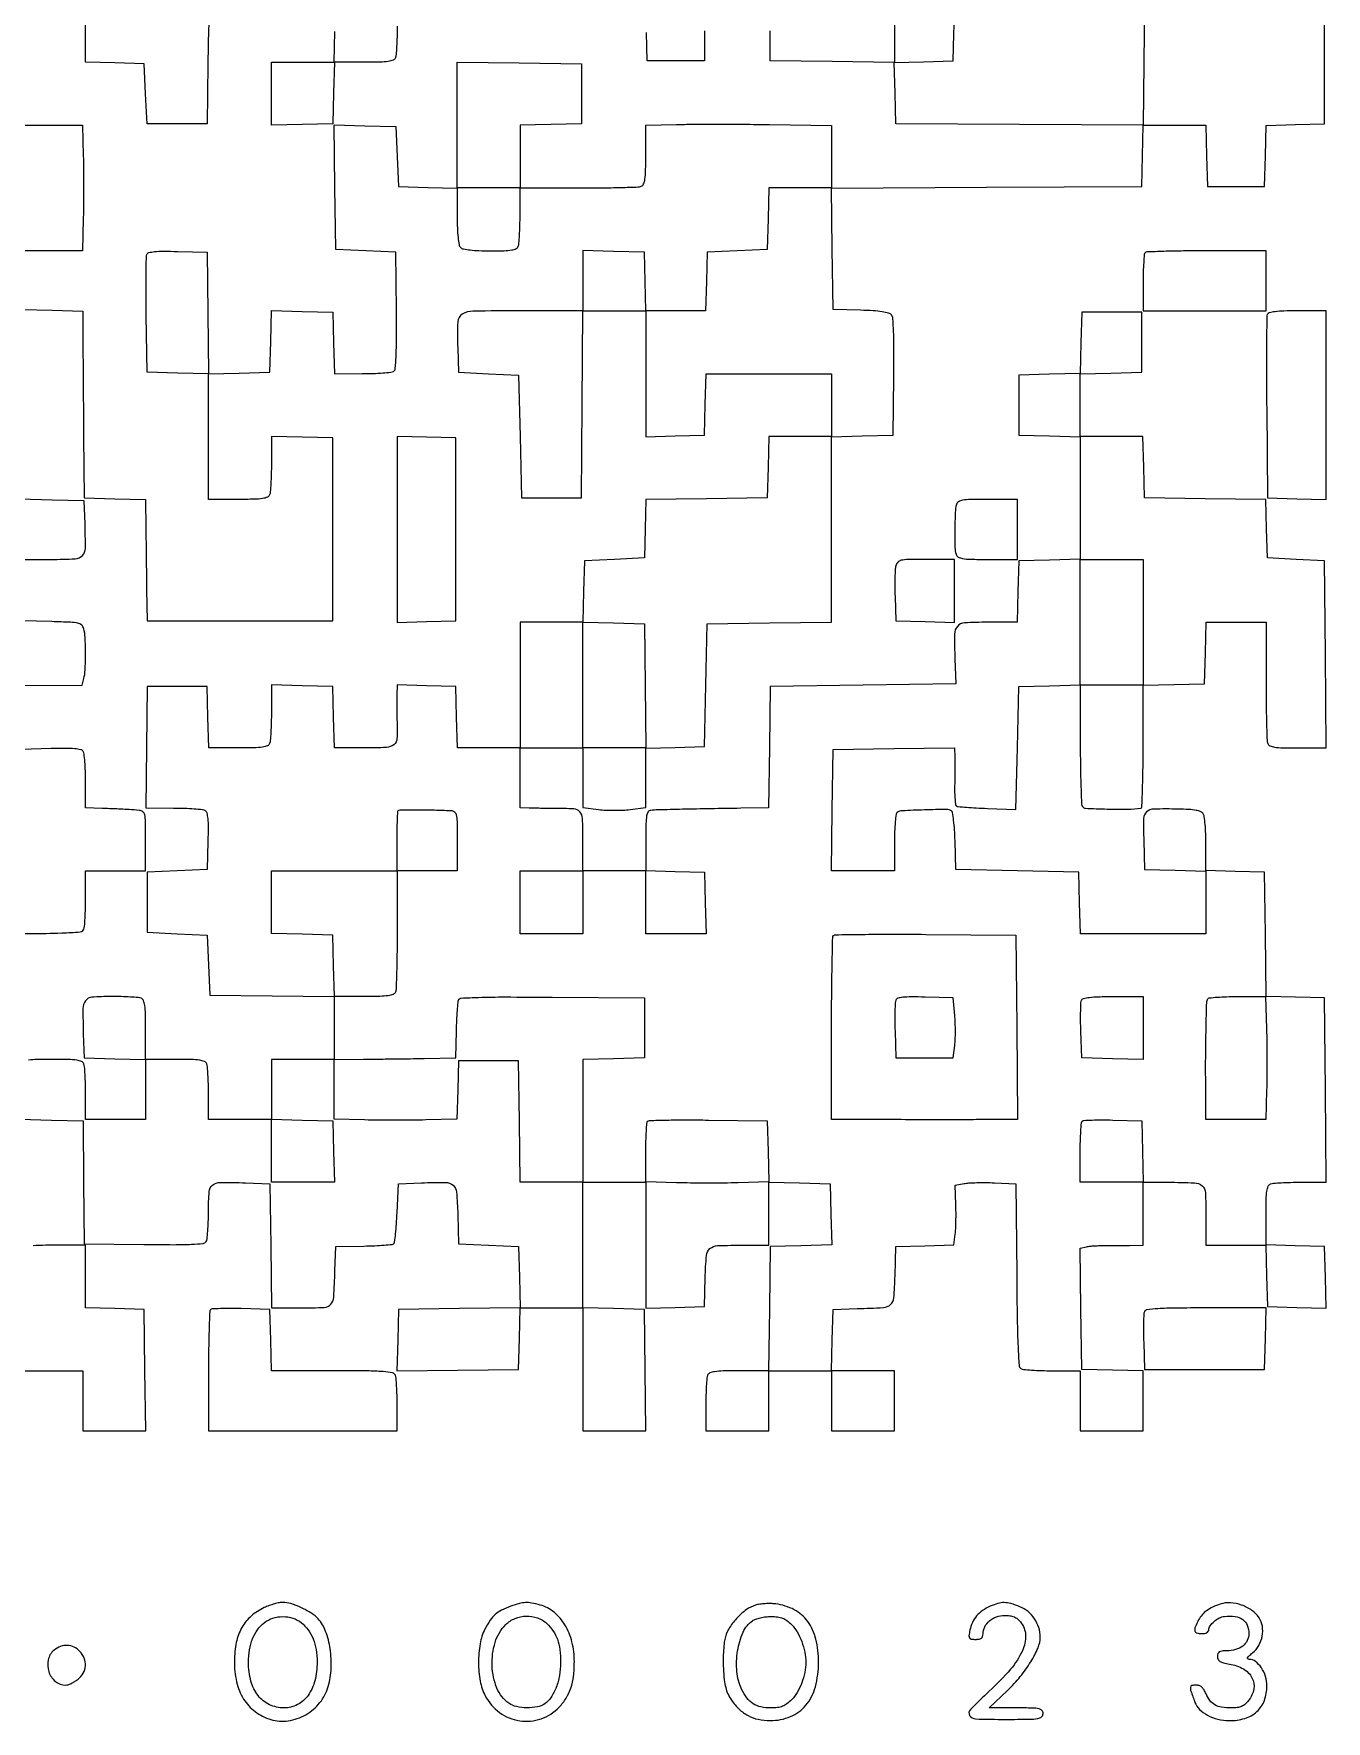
# Model space of a CAD drawing. Extents: x 179 to 1071, y 112 to 1107.
# Drawn here: x 619 to 1071, y 112 to 703 of the extents above; entities that cross this region are included whole.
import ezdxf

# ---------------------------------------------------------------- set-up
doc = ezdxf.new("R2010")
doc.units = 0

msp = doc.modelspace()

# ---------------------------------------------------------------- linework, layer by layer
for points in [[(625.948835, 1063.156018, 0.000001), (631.407946, 1063.071088, 0.000023)], [(614, 323.065502), (625.059235, 322.782751), (636.11847, 322.5), (636.309235, 301), (636.5, 279.5), (657.428109, 279.22917, 0.002701), (667.928451, 279.150006, 0.012029), (674.091209, 279.285113, 0.012869), (678.095412, 279.572759, 0.230932), (679.162796, 280.22917, 0.11432), (679.481829, 281.137171, 0.008032), (679.73694, 283.838285, 0.011034), (679.920045, 287.102508, 0.008078), (679.984687, 290.730948, -0.017085), (680.235676, 297.733962, -0.213819), (681.457168, 300.016955, -0.165315), (684.135712, 300.93607, -0.009396), (693, 300.795054), (701.5, 300.5), (701.769502, 278.75), (702.039005, 257), (712.50045, 257, 0.011615), (720.475254, 257.185286, 0.199966), (722.786976, 258.276951, 0.170041), (723.829986, 260.757562, 0.007917), (724.24922, 270), (724.5, 278.5), (734.33884, 278.672173, 0.006114), (738.157126, 278.785708, 0.0092), (741.481737, 278.986604, 0.004687), (744.269295, 279.232903, 0.17277), (744.83884, 279.5008, 0.167794), (745.11859, 280.070473, 0.004289), (745.452659, 282.952261, 0.008673), (745.760501, 286.383219, 0.005756), (746, 290.328626), (746.5, 300.5), (754.496645, 300.796504, -0.010944), (762.958841, 300.924926, -0.179106), (765.567079, 299.939704, -0.195806), (766.788181, 297.526579, -0.013482), (767.215131, 289.7397), (767.5, 279.5), (778, 279), (788.5, 278.5), (788.783629, 267.769986), (789.067258, 257.039971), (767.783629, 256.769986), (746.5, 256.5), (746.2164, 245.772871), (745.932801, 235.045741), (767.2164, 235.272871), (788.5, 235.5), (788.783832, 246.25), (789.067663, 257), (800.033832, 257), (811, 257), (811, 235.5), (811, 214), (822.019888, 214), (833.039775, 214), (832.769888, 235.25), (832.5, 256.5), (821.75, 256.783832), (811, 257.067663), (811, 279.033832), (811, 301), (822, 301), (833, 301), (833, 278.965017), (833, 256.930034), (843.25, 257.215017), (853.5, 257.5), (853.783793, 267.642206, -0.014077), (854.217345, 275.358739, -0.199184), (855.462909, 277.765918, -0.166903), (858.143851, 278.803651, -0.00925), (867.25, 278.986345), (876, 279), (876, 290.033832), (876, 301.067663), (886.75, 300.783832), (897.5, 300.5), (897.783485, 289.784171), (898.06697, 279.068343), (887.283485, 278.784171), (876.5, 278.5), (876.230498, 256.75), (875.960995, 235), (865.587486, 235, 0.005366), (860.031922, 234.940377, 0.030411), (857.083259, 234.697251, 0.063154), (855.397758, 234.232207, 0.205063), (854.606989, 233.418213, 0.070946), (854.368222, 232.373807, 0.006338), (854.178303, 229.68135, 0.008159), (854.044331, 226.449196, 0.006277), (854, 222.918213), (854, 214), (865, 214), (876, 214), (876, 224.5), (876, 235), (887, 235), (898, 235), (898, 224.5), (898, 214), (909, 214), (920, 214), (920, 224.5), (920, 235), (908.966168, 235), (897.932337, 235), (898.216168, 245.75), (898.5, 256.5), (907, 256.75078, 0.008001), (916.14566, 257.167162, 0.165236), (918.65727, 258.196667, 0.196929), (919.809521, 260.49116, 0.012174), (920.215131, 268.2603), (920.5, 278.5), (930.62757, 278.783631), (940.755139, 279.067263), (941.245984, 282.783631, 0.02043), (941.416849, 284.667274, 0.007166), (941.512695, 287.383123, 0.007101), (941.532878, 290.376392, 0.008251), (941.464663, 293.222743), (941.192497, 299.945487), (944.346249, 300.529234, -0.031064), (946.043619, 300.735482, -0.008198), (948.776711, 300.851473, -0.008289), (951.8973, 300.880936, -0.008427), (955, 300.80649), (962.5, 300.5), (962.764319, 268.550168, 0.001803), (962.951056, 252.830801, 0.007577), (963.240328, 243.392156, 0.00522), (963.604237, 236.927232, 0.238962), (964.264319, 235.81548, 0.116655), (965.161958, 235.504391, 0.00716), (968.001081, 235.256679, 0.010334), (971.425135, 235.078324, 0.007451), (975.25, 235.015313), (985, 235), (985, 224.5), (985, 214), (996, 214), (1007, 214), (1007, 224.466168), (1007, 234.932337), (996.25, 235.216168), (985.5, 235.5), (985.230182, 256.725974), (984.960364, 277.951948), (987.230182, 278.430141, -0.026086), (988.375134, 278.609604, -0.009558), (990.008241, 278.747441, -0.009445), (991.802153, 278.830375, -0.011173), (993.5, 278.838803, 0.003741), (995.371688, 278.820274, 0.001914), (997.720313, 278.823585, 0.001902), (1000.139986, 278.845462, 0.002859), (1002.25, 278.884636), (1007, 279), (1007, 290), (1007, 301), (1015.75, 300.986345, -0.009167), (1024.955456, 300.803189, -0.171913), (1027.605326, 299.74871, -0.202173), (1028.787158, 297.318307, -0.013409), (1029, 289.383369), (1029, 279), (1039.466168, 279), (1049.932337, 279), (1050.216168, 268.25), (1050.5, 257.5), (1060.78419, 257.214639), (1071.068381, 256.929279), (1070.78419, 267.714639), (1070.5, 278.5), (1060.25, 278.784983), (1050, 279.069966), (1050, 289.427994, -0.005378), (1050.059653, 294.974376, -0.030449), (1050.302828, 297.919218, -0.063222), (1050.767938, 299.602756, -0.204941), (1051.581787, 300.393011, -0.070978), (1052.626534, 300.631787, -0.006326), (1055.322719, 300.821697, -0.00815), (1058.55935, 300.95567, -0.006268), (1062.095641, 301), (1071.027706, 301), (1070.763853, 333.25), (1070.5, 365.5), (1060.269405, 365.784769), (1050.038811, 366.069538), (1049.769405, 387.784769), (1049.5, 409.5), (1039.25, 409.784983), (1029, 410.069966), (1028.984687, 419.284983, 0.009351), (1028.91061, 422.922138, 0.012383), (1028.699357, 426.227206, 0.009791), (1028.403006, 428.956028, 0.109462), (1028.034855, 429.977844, 0.159515), (1027.18233, 430.68227, 0.047606), (1025.539227, 431.153074, 0.031307), (1023.043014, 431.457417, 0.009973), (1019.300167, 431.602655, 0.009247), (1010.660108, 431.605634, 0.181698), (1008.230214, 430.641791, 0.205934), (1007.190533, 428.359828, 0.012327), (1007.216307, 420.633136), (1007.5, 410.5), (1018.25, 410.216168), (1029, 409.932337), (1029, 398.966168), (1029, 388), (1007.033832, 388), (985.067663, 388), (984.783832, 398.75), (984.5, 409.5), (963, 410), (941.5, 410.5), (941.211195, 420.464966, 0.009143), (941.028489, 424.328163, 0.013786), (940.715179, 427.683218, 0.008512), (940.334125, 430.432793, 0.219027), (939.928184, 431.044385, 0.143525), (938.25123, 431.505737, 0.003796), (930.462578, 431.317044, 0.004146), (922.730621, 431.006787, 0.12697), (920.901089, 430.43887, 0.229345), (920.541955, 429.874018, 0.007453), (920.264695, 427.125393, 0.012937), (920.065224, 423.791061, 0.00847), (920, 419.940983), (920, 410), (908.980112, 410), (897.960225, 410), (898.230112, 431.25), (898.5, 452.5), (919.75, 452.769888), (941, 453.039775), (941.107595, 449.769888, -0.007236), (941.138886, 448.071354, -0.002215), (941.137649, 445.503909, -0.002216), (941.110785, 442.62912, -0.002424), (941.058817, 439.839163, 0.011352), (941.056825, 437.252152, 0.016954), (941.18302, 434.994435, 0.012019), (941.391764, 433.167691, 0.227143), (941.701222, 432.699985, 0.112934), (942.323023, 432.497611, 0.003046), (945.202859, 432.256164, 0.006189), (948.610222, 432.03377, 0.004183), (952.5, 431.860821), (962.5, 431.5), (963, 453), (963.5, 474.5), (974.25, 474.783832), (985, 475.067663), (985.015313, 454.283832, 0.003299), (985.07429, 446.242807, 0.005106), (985.241942, 439.300273, 0.001784), (985.468374, 433.332481, 0.14458), (985.765313, 432.461777, 0.232745), (986.826281, 431.885452, 0.003191), (994.397076, 431.628837, 0.009151), (1001.592352, 431.562642, 0.03143), (1006.25, 431.898298, 0.364038), (1006.555217, 432.234071, 0.001188), (1006.779688, 438.275812, 0.005417), (1006.946066, 445.228103, 0.003273), (1007, 453.466168), (1007, 474.932337), (1017.75, 475.216168), (1028.5, 475.5), (1028.783832, 486.25), (1029.067663, 497), (1039.533832, 497), (1050, 497), (1050, 476.581787, 0.002771), (1050.043995, 468.642891, 0.004125), (1050.178303, 461.696775, 0.001841), (1050.363369, 455.779435, 0.083055), (1050.606989, 454.581787, 0.201272), (1051.382022, 453.772279, 0.065239), (1053.008523, 453.305235, 0.031606), (1055.841873, 453.060568, 0.005737), (1061.120653, 453), (1071.027329, 453), (1070.763664, 485.75), (1070.5, 518.5), (1060.5, 519), (1050.5, 519.5), (1050.215235, 529.730213), (1049.930471, 539.960427), (1028.715235, 540.230213), (1007.5, 540.5), (1007.216168, 551.25), (1006.932337, 562), (995.966168, 562), (985, 562), (985, 572.966168), (985, 583.932337), (995.75, 584.216168), (1006.5, 584.5), (1006.5, 595), (1006.5, 605.5), (996, 605.5), (985.5, 605.5), (985.216508, 594.783492), (984.933016, 584.066984), (974.216508, 583.783492), (963.5, 583.5), (963.5, 573), (963.5, 562.5), (974.25, 562.216168), (985, 561.932337), (985, 540.5), (985, 519.067663), (974.25, 518.783832), (963.5, 518.5), (963.216168, 507.75), (962.932337, 497), (952.533556, 497, 0.013999), (944.540636, 496.776175, 0.200044), (942.028525, 495.560001, 0.182011), (940.999151, 492.86595, 0.011253), (941.152582, 484.155384), (941.5, 475.5), (909, 475), (876.5, 474.5), (876.230112, 453.25), (875.960225, 432), (866.230112, 431.877969, 0.001144), (855.728075, 431.722224, 0.001367), (845.834192, 431.525787, 0.000792), (837.257267, 431.318429, 0.017322), (834.75, 431.166815, 0.227991), (833.821167, 430.605802, 0.104506), (833.295638, 429.25435, 0.036384), (833.051846, 426.549128, 0.004285), (833, 420.5), (833, 410), (822, 410), (811, 410), (811, 420.480948, 0.009387), (810.852029, 428.361994, 0.17263), (809.939538, 430.650314, 0.201654), (807.834859, 431.67088, 0.013513), (801, 431.852067, -0.001204), (798.656079, 431.856489, -0.000998), (796.160938, 431.872189, -0.001008), (793.874136, 431.895754, -0.002719), (792.25, 431.924599), (789, 432), (789, 442.5), (789, 453), (800, 453), (811, 453), (811, 442.571956), (811, 432.143913), (816.5, 431.456733, 0.019505), (819.004224, 431.24262, 0.011573), (822, 431.173271, 0.011573), (824.995776, 431.24262, 0.019505), (827.5, 431.456733), (833, 432.143913), (833, 442.536973), (833, 452.930034), (843.25, 453.215017), (853.5, 453.5), (854, 475), (854.5, 496.5), (876.25, 496.769502), (898, 497.039005), (898, 529.485671), (898, 561.932337), (908.75, 562.216168), (919.5, 562.5), (919.771094, 582.87212, 0.003434), (919.830597, 592.113182, 0.009597), (919.703452, 598.59186, 0.00767), (919.448973, 603.286297, 0.157081), (918.927769, 604.587033, 0.156981), (917.942162, 605.21413, 0.026314), (915.720034, 605.670632, 0.021626), (912.548502, 606.010497, 0.008499), (908.156674, 606.214914), (898.5, 606.5), (898.230137, 627.741378), (897.960275, 648.982756), (952.230137, 649.241378), (1006.5, 649.5), (1006.783832, 660.25), (1007.067663, 671), (1018, 671), (1028.932337, 671), (1029.216168, 660.25), (1029.5, 649.5), (1039.5, 649.5), (1049.5, 649.5), (1049.783481, 660.215387), (1050.066961, 670.930773), (1060.283481, 671.215387), (1070.5, 671.5), (1070.5, 693), (1070.5, 714.5)], [(680.259718, 708.820243, 0.01097), (679.960859, 702.461676, 0.003025), (679.770909, 692.453905), (679.5, 671.5), (669, 671.5), (658.5, 671.5), (658, 682), (657.5, 692.5), (647.25, 692.784983), (637, 693.069966), (637, 702.999799, 0.0168), (636.742134, 710.672372, 0.179907)], [(920, 714.480498), (920, 692.960995), (898.25, 693.230498), (876.5, 693.5), (876.5, 704, -0.005001)], [(1007.5, 714.5), (1007.230468, 692.739392), (1006.960936, 670.978784), (963.730468, 671.239392), (920.5, 671.5), (920.216527, 682.214647), (919.933054, 692.929295), (930.216527, 693.214647), (940.5, 693.5), (940.790118, 702.945876, -0.010217), (940.980158, 706.65896, -0.013854)], [(746, 705.674312, -0.005894), (745.955699, 701.916296, -0.007773), (745.821697, 698.492704, -0.005841), (745.632165, 695.640229, -0.07222), (745.393011, 694.581787, -0.20495), (744.602718, 693.767927, -0.063217), (742.919034, 693.302822, -0.030446), (739.973908, 693.059651, -0.005377), (734.426843, 693), (724.067663, 693), (723.783832, 682.25), (723.5, 671.5), (712.75, 671.216168), (702, 670.932337), (702, 681.966168), (702, 693), (712.966168, 693), (723.932337, 693), (724.216168, 703.75)], [(853.5, 704), (853.5, 693.5), (843.5, 693.5), (833.5, 693.5), (833.211195, 703.464966, 0.00836)], [(614.5, 606.5), (625.25, 606.216168), (636, 605.932337), (636.059375, 594.716168, 0.000443), (636.094909, 588.965167, 0.000144), (636.157304, 580.479124, 0.000144), (636.232039, 571.053932, 0.000162), (636.309375, 562), (636.5, 540.5), (647.25, 540.216168), (658, 539.932337), (658.097508, 529.716168, 0.00036), (658.145798, 525.011867, 0.0002), (658.211168, 519.269749, 0.000199), (658.282022, 513.453222, 0.000321), (658.347508, 508.5), (658.5, 497.5), (691, 497.5), (723.5, 497.5), (723.5, 529.5), (723.5, 561.5), (712.75, 561.783832), (702, 562.067663), (702, 552.615619, -0.00593), (701.955696, 548.880092, -0.007809), (701.821697, 545.475463, -0.005887), (701.632128, 542.638889, -0.0721), (701.393011, 541.581787, -0.205218), (700.601595, 540.76761, -0.063068), (698.913621, 540.30265, -0.030363), (695.960143, 540.059586, -0.005351), (690.393011, 540), (680, 540), (680, 561.966168), (680, 583.932337), (690.75, 584.216168), (701.5, 584.5), (701.784171, 595.283485), (702.068343, 606.06697), (712.784171, 605.783485), (723.5, 605.5), (723.783832, 594.75), (724.067663, 584), (733.783832, 584.015313, 0.007386), (737.594622, 584.077618, 0.01026), (741.004283, 584.253852, 0.00707), (743.832174, 584.498506, 0.116926), (744.720112, 584.805858, 0.232608), (745.337984, 585.818898, 0.010884), (745.621695, 589.934574, 0.011529), (745.76903, 596.072148, 0.002925), (745.720112, 606.040545), (745.5, 626.5), (735, 627), (724.5, 627.5), (724.230403, 649.284031), (723.960806, 671.068061), (734.730403, 670.784031), (745.5, 670.5), (746, 660), (746.5, 649.5), (756.75, 649.215017), (767, 648.930034), (767, 639.165017, 0.00874), (767.074375, 634.910654, 0.018513), (767.311444, 631.622935, 0.019392), (767.672291, 629.199003, 0.150838), (768.2, 628.2, 0.148618), (769.177004, 627.678473, 0.020076), (771.499944, 627.315267, 0.019202), (774.62258, 627.075751, 0.009539), (778.593011, 627, 0.006405), (783.449162, 627.062206, 0.033615), (786.105917, 627.309523, 0.068495), (787.642994, 627.779618, 0.195123), (788.393011, 628.581787, 0.07203), (788.632106, 629.638111, 0.005915), (788.821697, 632.465525, 0.007831), (788.955695, 635.859224, 0.005951), (789, 639.581787), (789, 649), (809.418213, 649, 0.002771), (817.357109, 649.043995, 0.004125), (824.303225, 649.178303, 0.001841), (830.220565, 649.363369, 0.083055), (831.418213, 649.606989, 0.20495), (832.232073, 650.397282, 0.063217), (832.697178, 652.080966, 0.030446), (832.940349, 655.026092, 0.005377), (833, 660.573157), (833, 670.932337), (843.75, 671.216168, -0.005064), (849.325826, 671.306889, -0.001561), (857.73125, 671.332264, -0.001561), (867.134477, 671.301929, -0.001714), (876.25, 671.212814), (898, 670.925628), (898, 659.962814), (898, 649), (887.033832, 649), (876.067663, 649), (875.783832, 638.25), (875.5, 627.5), (865, 627), (854.5, 626.5), (854.215017, 616.25), (853.930034, 606), (843.5, 606), (833.069966, 606), (832.784983, 616.25), (832.5, 626.5), (821.75, 626.783832), (811, 627.067663), (811, 616.533832), (811, 606), (789.519052, 606, 0.003484), (772.504163, 605.881453, 0.129107), (768.800938, 604.853655, 0.257598), (767.205453, 602.186192, 0.017378), (767.204946, 593), (767.5, 584.5), (778, 584), (788.5, 583.5), (789, 562), (789.5, 540.5), (800, 540.5), (810.5, 540.5), (810.763664, 573.25), (811.027329, 606), (822.013664, 606), (833, 606), (833, 583.965017), (833, 561.930034), (843.25, 562.215017), (853.5, 562.5), (853.783832, 573.25), (854.067663, 584), (876.033832, 584), (898, 584), (898, 573), (898, 562), (887.033832, 562), (876.067663, 562), (875.783832, 551.25), (875.5, 540.5), (854.284765, 540.230213), (833.069529, 539.960427), (832.784765, 529.730213), (832.5, 519.5), (822, 519), (811.5, 518.5), (811.216168, 507.75), (810.932337, 497), (799.966168, 497), (789, 497), (789, 475), (789, 453), (778.033832, 453), (767.067663, 453), (766.783832, 463.75), (766.5, 474.5), (756.25, 474.784983), (746, 475.069966), (745.875921, 471.284983, 0.007332), (745.843035, 469.468858, 0.003317), (745.850634, 467.088869, 0.003284), (745.891817, 464.577108, 0.004488), (745.964074, 462.315423, -0.022257), (745.942675, 456.363281, -0.213603), (744.824185, 454.155827, -0.160216), (742.248635, 453.176959, -0.011368), (734.466444, 453), (724.067663, 453), (723.783832, 463.75), (723.5, 474.5), (712.75, 474.783832), (702, 475.067663), (702, 465.615619, -0.00593), (701.955696, 461.880092, -0.007809), (701.821697, 458.475463, -0.005887), (701.632128, 455.638889, -0.0721), (701.393011, 454.581787, -0.20495), (700.602718, 453.767927, -0.063217), (698.919034, 453.302822, -0.030446), (695.973908, 453.059651, -0.005377), (690.426843, 453), (680.067663, 453), (679.783832, 463.75), (679.5, 474.5), (669, 474.5), (658.5, 474.5), (658.272969, 453.25), (658.045937, 432), (667.772969, 431.984687, -0.007773), (671.592775, 431.919285, -0.010696), (675.021102, 431.733781, -0.00761), (677.860586, 431.47563, -0.11538), (678.788231, 431.152042, -0.19692), (679.395734, 430.294865, -0.033714), (679.721018, 428.282937, -0.023663), (679.861823, 425.195195, -0.006827), (679.788231, 420.417355), (679.5, 410.5), (669, 410), (658.5, 409.5), (658.5, 399), (658.5, 388.5), (669, 388), (679.5, 387.5), (680, 377), (680.5, 366.5), (702.25, 366.230498), (724, 365.960995), (724, 354.980498), (724, 344), (713, 344), (702, 344), (702, 333.5), (702, 323), (691, 323), (680, 323), (680, 331.918213, 0.006277), (679.955669, 335.449196, 0.008159), (679.821697, 338.68135, 0.006338), (679.631778, 341.373807, 0.070946), (679.393011, 342.418213, 0.205218), (678.601595, 343.23239, 0.063068), (676.913621, 343.69735, 0.030363), (673.960143, 343.940414, 0.005351), (668.393011, 344), (658, 344), (658, 354.393011, 0.005351), (657.940414, 359.960143, 0.030363), (657.69735, 362.913621, 0.063068), (657.23239, 364.601595, 0.205218), (656.418213, 365.393011, 0.070903), (655.374278, 365.631765, 0.006355), (652.686947, 365.821697, 0.008172), (649.460948, 365.955668, 0.00629), (645.937265, 366, 0.018396), (639.202118, 365.752111, 0.216958), (636.960401, 364.524916, 0.161461), (636.06185, 361.835716, 0.009253), (636.204946, 353), (636.5, 344.5), (647.25, 344.216168), (658, 343.932337), (658, 333.466168), (658, 323), (647.5, 323), (637, 323), (637, 331.918213, 0.006277), (636.955669, 335.449196, 0.008159), (636.821697, 338.68135, 0.006338), (636.631778, 341.373807, 0.070946), (636.393011, 342.418213, 0.204366), (635.605154, 343.231384, 0.063541), (633.93074, 343.696802, 0.030628), (631.003676, 343.940206, 0.005432), (625.5, 344, 0.005432), (619.996324, 343.940206, 0.030628), (617.06926, 343.696802, 0.063541)], [(613.932337, 519), (624.947116, 519, 0.011644), (633.386769, 519.196568, 0.193791), (635.888604, 520.342175, 0.190015), (636.923746, 522.911448, 0.011127), (636.796504, 531.503355), (636.5, 539.5), (625.25, 539.782751), (614, 540.065502)], [(592.636124, 474.760537), (635.772248, 475.021074), (636.37247, 477.260537, 0.055261), (636.837102, 480.304807, 0.010179), (636.954784, 485.991845, 0.010168), (636.84102, 491.678737, 0.055454), (636.378274, 494.717265, 0.141505), (635.627557, 495.960978, 0.132685), (634.311084, 496.650964, 0.0442), (631.7238, 496.990753, 0.00392), (625.141929, 497.217265), (614.5, 497.5)], [(592.393011, 388, 0.00089), (617.663739, 388.044988, 0.008094), (628.682637, 388.26261, 0.010271), (635.111256, 388.626062, 0.28955), (636.393011, 389.581787, 0.07203), (636.632106, 390.638111, 0.005915), (636.821697, 393.465525, 0.007831), (636.955695, 396.859224, 0.005951), (637, 400.581787), (637, 410), (647.5, 410), (658, 410), (658, 420.5, 0.003352), (657.954921, 427.224924, 0.048655), (657.69244, 429.587618, 0.175767), (657.016838, 430.675217, 0.149258), (655.75, 431.167506, 0.001986), (652.205797, 431.417209, 0.003814), (649.36184, 431.584448, 0.003716), (646.467483, 431.710946, 0.001781), (642.75, 431.832494), (637, 432), (636.984687, 441.25, 0.008159), (636.919317, 444.886885, 0.011123), (636.734034, 448.160822, 0.008145), (636.475757, 450.869394, 0.113997), (636.152902, 451.78684, 0.199716), (635.281101, 452.39767, 0.032047), (633.18343, 452.720814, 0.022682), (629.955578, 452.861053, 0.006397), (624.918214, 452.78684), (614.5, 452.5)], [(614, 235), (625, 235), (636, 235), (636, 224.5), (636, 214), (647.019888, 214), (658.039775, 214), (657.769888, 235.25), (657.5, 256.5), (647.25, 256.784983), (637, 257.069966), (637, 268.034983), (637, 279), (627.434259, 279, 0.013421), (618.652839, 278.764238, 0.170843)]]:
    msp.add_lwpolyline(points, format="xyb")
for points in [[(810.5, 682), (810.5, 671.5), (799.75, 671.216168), (789, 670.932337), (789, 659.966168), (789, 649), (778, 649), (767, 649), (767, 671.019502), (767, 693.039005), (788.75, 692.769502), (810.5, 692.5)], [(746, 529.5), (746, 496.930034), (756.25, 497.215017), (766.5, 497.5), (766.5, 529.5), (766.5, 561.5), (756.25, 561.784983), (746, 562.069966)], [(1007, 497), (1007, 475), (996, 475), (985, 475), (985, 497), (985, 519), (996, 519), (1007, 519)], [(832.769502, 474.75), (833.039005, 453), (822.019502, 453), (811, 453), (811, 475.033832), (811, 497.067663), (821.75, 496.783832), (832.5, 496.5)], [(811, 399), (811, 388), (800, 388), (789, 388), (789, 399), (789, 410), (800, 410), (811, 410)], [(853.783832, 398.75), (854.067663, 388), (843.533832, 388), (833, 388), (833, 399.034983), (833, 410.069966), (843.25, 409.784983), (853.5, 409.5)], [(723.783832, 311.75), (724.067663, 301), (713.033832, 301), (702, 301), (702, 312.033832), (702, 323.067663), (712.75, 322.783832), (723.5, 322.5)]]:
    msp.add_lwpolyline(points, close=True)
for points in [[(636.185662, 660.284636, -0.00466), (636.284049, 655.367616, -0.002629), (636.316442, 649.402048, -0.002623), (636.2859, 643.382408, -0.004298), (636.18946, 638.284636), (635.878919, 627), (624.93946, 627), (614, 627), (614, 638), (614, 649), (603.5, 649), (593, 649), (593, 660), (593, 671), (614.435662, 671), (635.871323, 671)], [(679.769987, 605.215966), (680.039973, 583.931931), (669.269987, 584.215966), (658.5, 584.5), (658.22812, 604.47179, -0.002438), (658.160413, 612.220735, -0.003692), (658.184153, 618.962675, -0.00144), (658.263858, 624.744268, -0.087659), (658.460235, 625.75697, -0.2432), (659.174299, 626.392474, -0.038757), (661.077569, 626.724359, -0.02472), (664.152479, 626.865091, -0.006018), (669.232115, 626.785181), (679.5, 626.5)], [(1007.666667, 626.333333, 0.177413), (1007.400114, 625.758552, 0.004912), (1007.195833, 622.973958, 0.009526), (1007.048294, 619.649913, 0.006327), (1007, 615.833333), (1007, 606), (1028.5, 606), (1050, 606), (1050, 616.5), (1050, 627), (1029.166667, 627, 0.002993), (1021.132422, 626.951903, 0.004756), (1014.257292, 626.804167, 0.001277), (1008.287675, 626.603799, 0.189545)], [(1050.454031, 604.740803, 0.089592), (1050.262009, 603.729818, 0.000579), (1050.190493, 594.601072, 0.002304), (1050.168885, 584.152527, 0.001466), (1050.235416, 571.990803), (1050.5, 540.5), (1060.75, 540.215017), (1071, 539.930034), (1071, 572.965017), (1071, 606), (1060.968615, 606, 0.006943), (1056.259955, 605.934612, 0.022858), (1053.16219, 605.706576, 0.029866), (1051.13516, 605.340013, 0.246246)], [(941.679886, 538.25, 0.054503), (941.257158, 535.363367, 0.007563), (941.12752, 529.302428, 0.006624), (941.170158, 523.20032, 0.071898), (941.5705, 520.777875, 0.188791), (942.334257, 519.83441, 0.089438), (943.833968, 519.306126, 0.035408), (946.625775, 519.055594, 0.004678), (952.567388, 519), (963, 519), (963, 529.5), (963, 540), (952.567388, 540, 0.004634), (946.641047, 539.945076, 0.035224), (943.861414, 539.697164, 0.090391), (942.388006, 539.176523, 0.201808)], [(920.473998, 516.75, 0.047969), (920.270341, 515.400533, 0.007225), (920.16227, 512.664062, 0.008052), (920.13333, 509.419301, 0.006878), (920.204946, 506), (920.5, 497.5), (930.75, 497.215017), (941, 496.930034), (941, 507.965017), (941, 519), (931.019052, 519, 0.003995), (924.760766, 518.949995, 0.048598), (922.379426, 518.679513, 0.149208), (921.174173, 518.010953, 0.131365)], [(764.75, 431.105365, -0.150789), (766.017108, 430.648401, -0.181014), (766.69392, 429.585959, -0.049003), (766.955501, 427.2418, -0.0033), (767, 420.5), (767, 410), (756.5, 410), (746, 410), (746, 389.581787, -0.002771), (745.956005, 381.642891, -0.004125), (745.821697, 374.696775, -0.001841), (745.636631, 368.779435, -0.083055), (745.393011, 367.581787, -0.20495), (744.602718, 366.767927, -0.063217), (742.919034, 366.302822, -0.030446), (739.973908, 366.059651, -0.005377), (734.426843, 366), (724.067663, 366), (723.783832, 376.75), (723.5, 387.5), (712.75, 387.783832), (702, 388.067663), (702, 399.033832), (702, 410), (724, 410), (746, 410), (746, 420.333333, -0.003769), (746.030086, 424.324255, -0.005915), (746.122379, 427.753646, -0.00196), (746.248225, 430.702141, -0.186817), (746.416608, 431.083333, -0.197309), (747.019433, 431.335263, -0.00126), (752.946028, 431.357315, -0.005454), (759.028994, 431.298266, -0.006545)], [(962.763853, 355.25), (963.027706, 323), (952.763853, 322.926805, -0.00126), (944.527276, 322.888824, -0.000694), (934.455126, 322.881746, -0.00058), (922.339842, 322.904102, -0.000334), (907.75, 322.957682), (898, 323), (898, 354.833333, -0.002001), (898.049029, 367.086392, -0.003231), (898.199888, 377.515513, -0.000593), (898.402981, 386.698691, -0.192864), (898.680468, 387.347135, -0.194926), (899.328722, 387.621499, -0.000608), (908.434599, 387.750224, -0.003285), (918.778546, 387.815907, -0.002034), (930.930468, 387.763802), (962.5, 387.5)], [(832.5, 355), (832.5, 344.5), (821.75, 344.216168), (811, 343.932337), (811, 322.466168), (811, 301), (800.019888, 301), (789.039775, 301), (788.769888, 322.25), (788.5, 343.5), (778, 343.5), (767.5, 343.5), (767.215699, 333.311759), (766.931397, 323.123517), (756.065592, 322.811759, -0.004506), (751.137458, 322.714798, -0.002695), (745.277898, 322.683916, -0.002698), (739.443601, 322.716099, -0.004684), (734.599893, 322.814338), (724, 323.128677), (724, 333.564338), (724, 344), (734.25, 344.072108, 0.00076), (738.967405, 344.112467, 0.000422), (744.720313, 344.17529, 0.000421), (750.544418, 344.248714, 0.000681), (755.5, 344.322108), (766.5, 344.5), (766.766667, 354, -0.004112), (766.902116, 357.73112, -0.005661), (767.089325, 361.080642, -0.003708), (767.298715, 363.883322, -0.066388), (767.490611, 364.763887, -0.300773), (768.416541, 365.452295, -0.00611), (774.506488, 365.712865, -0.008072), (783.733292, 365.845708, -0.001607), (800.223944, 365.763887), (832.5, 365.5)], [(920.44275, 364.711405, 0.081149), (920.248444, 363.774362, 0.00524), (920.158923, 360.981301, 0.007536), (920.137209, 357.634347, 0.00554), (920.210159, 353.924983), (920.5, 344.5), (930.5, 344.5), (940.5, 344.5), (941.08534, 348.886315, 0.022863), (941.269448, 350.99849, 0.010307), (941.326793, 353.780045, 0.01018), (941.266834, 356.724741, 0.013684), (941.08534, 359.386315), (940.5, 365.5), (930.732592, 365.786422, 0.006215), (925.820487, 365.869374, 0.027145), (922.9185, 365.724677, 0.046335), (921.158442, 365.373938, 0.232847)], [(1007, 354.966168), (1007, 343.932337), (996.25, 344.216168), (985.5, 344.5), (985.210159, 353.924983, -0.005394), (985.136178, 357.631743, -0.007376), (985.154817, 360.970602, -0.005045), (985.239658, 363.758353, -0.081654), (985.428774, 364.674983, -0.241018), (986.150647, 365.322788, -0.034741), (988.157558, 365.706476, -0.023677), (991.342601, 365.936534, -0.00619), (996.468615, 366), (1007, 366)], [(1050.187616, 354.75, -0.004056), (1050.286888, 349.698016, -0.002552), (1050.324862, 343.79375, -0.002561), (1050.302819, 337.984411, -0.004692), (1050.216168, 333.25), (1049.932337, 323), (1039.466168, 323), (1029, 323), (1028.911553, 333.25, -0.003309), (1028.888588, 344.666119, -0.004562), (1029.029351, 354.917557, -0.001462), (1029.262568, 363.962499, -0.131976), (1029.642595, 365.230723, -0.234171), (1030.136586, 365.538486, -0.005739), (1032.880212, 365.774025, -0.011261), (1036.1761, 365.944374, -0.00728), (1039.996633, 366), (1049.875232, 366)], [(875.783172, 311.814994), (876.066345, 301.129987), (865.283172, 300.814994, -0.004768), (860.376586, 300.71848, -0.002806), (854.509744, 300.691957, -0.002806), (848.646059, 300.731259, -0.00479), (843.75, 300.838476), (833, 301.176952), (833, 311.421809, -0.006252), (833.049718, 315.397542, -0.009425), (833.201626, 318.858866, -0.004814), (833.411873, 321.76026, -0.177694), (833.686388, 322.353055, -0.192368), (834.323998, 322.626628, -0.001402), (840.21171, 322.758585, -0.005018), (847.00418, 322.823589, -0.003162), (854.936388, 322.769721), (875.5, 322.5)], [(1006.783832, 311.75), (1007.067663, 301), (996.033832, 301), (985, 301), (985, 311.333333, -0.006317), (985.050668, 315.343898, -0.009512), (985.205463, 318.836713, -0.004898), (985.419778, 321.762931, -0.177451), (985.699448, 322.366114, -0.183378), (986.300668, 322.636532, -0.005301), (989.145783, 322.777033, -0.010046), (992.547259, 322.840477, -0.006672), (996.449448, 322.782781), (1006.5, 322.5)], [(680.699448, 256.366114, 0.189039), (680.41589, 255.716778, 0.001397), (680.205463, 249.752338, 0.004978), (680.050471, 242.869838, 0.00314), (680, 234.833333), (680, 214), (713, 214), (746, 214), (746, 222.918213, 0.006277), (745.955669, 226.449196, 0.008159), (745.821697, 229.68135, 0.006338), (745.631778, 232.373807, 0.070946), (745.393011, 233.418213, 0.258602), (744.33804, 234.303692, 0.030077), (741.170055, 234.724381, 0.015924), (735.527804, 234.950419, 0.002049), (723.426843, 235), (702.067663, 235), (701.783832, 245.75), (701.5, 256.5), (691.449448, 256.782781, 0.006672), (687.547259, 256.840477, 0.010046), (684.145783, 256.777033, 0.005301), (681.300668, 256.636532, 0.183378)], [(1007.428774, 255.674983, 0.081654), (1007.239658, 254.758353, 0.005045), (1007.154817, 251.970602, 0.007376), (1007.136178, 248.631743, 0.005394), (1007.210159, 244.924983), (1007.5, 235.5), (1028.5, 235.5), (1049.5, 235.5), (1049.783832, 246.25), (1050.067663, 257), (1029.002447, 257, 0.002556), (1018.203018, 256.9448, 0.01278), (1012.1534, 256.728241, 0.01461), (1008.335235, 256.381522, 0.278)], [(699.5, 152.119269, 0.072233), (694.913059, 149.148703, 0.085313), (691.659506, 145.139049, 0.077576), (689.727802, 139.953904, 0.048566), (689.04947, 133.5, 0.056726), (689.832081, 126.121242, 0.084236), (692.279995, 120.116129, 0.093645), (696.33055, 115.696875, 0.087991), (701.79991, 112.941802, 0.110101), (707.913138, 112.502257, 0.094342), (714.017372, 114.631855, 0.092753), (718.994597, 118.899327, 0.101909), (721.891347, 124.546924, 0.056196), (722.910293, 130.920165, 0.048798), (722.563532, 137.679586, 0.051395), (720.992, 143.796591, 0.093429), (718.345081, 148.207427, 0.071058), (716.04709, 150.151318, 0.031119), (712.534151, 152.061425, 0.031001), (708.843708, 153.509058, 0.078118), (706, 153.956076, 0.050421), (704.765654, 153.831284, 0.018475), (703.059375, 153.416514, 0.018096), (701.214845, 152.82242, 0.020678)], [(785.740524, 152.570688, 0.028924), (782.51748, 151.205777, 0.067062), (780.343035, 149.742476, 0.065021), (778.593972, 147.726692, 0.025865), (776.729436, 144.566898, 0.078413), (775.016703, 139.481616, 0.043332), (774.480105, 132.932602, 0.043262), (775.081705, 126.363585, 0.075916), (776.842861, 121.210771, 0.116209), (781.849633, 115.412313, 0.119094), (788.87463, 112.523963, 0.120929), (796.35802, 113.181766, 0.122283), (802.650999, 117.230679, 0.04979), (805.137059, 120.459057, 0.058356), (806.782726, 123.953386, 0.051847), (807.702008, 128.065096, 0.029097), (808, 133.181342, 0.059766), (807.168539, 140.112476, 0.076033), (804.719323, 146.06147, 0.085394), (800.895879, 150.485531, 0.104567), (796.056846, 153.000752, 0.019681), (793.038008, 153.712728, 0.058547), (790.922069, 153.872352, 0.057192), (788.799657, 153.538712, 0.018145)], [(953.5, 152.597485, 0.049106), (950.814996, 151.082103, 0.064332), (948.737574, 149.183541, 0.06692), (947.269605, 146.884324, 0.059366), (946.386877, 144.184383, 0.018346), (946.079354, 142.287335, 0.172208), (946.254608, 141.49262, 0.223964), (946.865547, 141.099285, 0.032852), (948.375, 141, 0.040776), (949.609846, 141.100872, 0.115715), (950.402634, 141.429925, 0.150487), (950.845614, 142.014773, 0.0876), (951, 142.889216, -0.116237), (951.580538, 145.352682, -0.098571), (953.222312, 147.470801, -0.092222), (955.659628, 148.902098, -0.086984), (958.5, 149.4, -0.034896), (960.354949, 149.27038, -0.062586), (961.826438, 148.871774, -0.069756), (963.044613, 148.159933, -0.055562), (964.128841, 147.089216, -0.162925), (965.847264, 142.491049, -0.115316), (964.771221, 137.042493, -0.072336), (960.628163, 130.564798, -0.027741), (953.17598, 122.862707, 0.010723), (946.560428, 116.475171, 0.341101), (946.298613, 114.37524, 0.257505), (948.364356, 113.155641, 0.007317), (959, 113, 0.002682), (967.134523, 113.04363, 0.035495), (970.125, 113.288462, 0.134742), (971.477318, 113.893213, 0.224251), (972, 115, 0.178651), (971.598788, 116.087055, 0.165051), (970.573319, 116.696884, 0.048172), (968.329217, 116.951733, 0.004202), (962.586554, 117), (953.173108, 117), (959.566496, 123.139247, 0.030255), (964.037792, 127.985455, 0.03373), (967.717924, 133.170379, 0.036579), (970.23121, 138.037134, 0.101237), (971, 141.795215, 0.07614), (970.49266, 145.107522, 0.071333), (969.013604, 148.197768, 0.071782), (966.736366, 150.731469, 0.078845), (963.902718, 152.422248, 0.023841), (960.727963, 153.52011, 0.067206), (958.411501, 153.872706, 0.074269), (956.219067, 153.582902, 0.034013)], [(1034, 153.347931, 0.029699), (1031.326402, 152.287402, 0.047904), (1029.218193, 151.044382, 0.055122), (1027.603721, 149.574331, 0.061277), (1026.414686, 147.835022, 0.022212), (1025.249208, 145.312643, 0.153496), (1025.136501, 143.970916, 0.273514), (1025.826209, 143.237623, 0.070629), (1027.5, 143, 0.048868), (1028.481611, 143.096168, 0.074706), (1029.28532, 143.384501, 0.098327), (1029.81249, 143.819249, 0.172986), (1030, 144.345012, -0.155029), (1030.44991, 145.76119, -0.062795), (1031.83221, 147.273105, -0.060096), (1033.665271, 148.486362, -0.090484), (1035.5, 149.022208, -0.057509), (1039.214827, 148.980551, -0.123485), (1041.865807, 147.946748, -0.145921), (1043.443753, 145.927972, -0.093684), (1044, 142.985275, -0.116879), (1043.433264, 140.593947, -0.111978), (1041.848423, 138.667565, -0.097096), (1039.374448, 137.424064, -0.068147), (1036.277494, 137, 0.025699), (1034.601354, 136.913794, 0.111078), (1033.662122, 136.598346, 0.172346), (1033.170262, 135.995289, 0.085923), (1033, 135.011818, 0.112518), (1033.22924, 134.006031, 0.14056), (1033.863481, 133.293704, 0.081579), (1035.074952, 132.779738, 0.019971), (1037.206242, 132.35103, -0.088219), (1042.070439, 130.660171, -0.144503), (1045.094518, 127.561694, -0.165947), (1045.715284, 123.648721, -0.124373), (1043.92742, 119.634859, -0.045073), (1042.702295, 118.337065, -0.078741), (1041.457787, 117.544719, -0.071364), (1039.943867, 117.130118, -0.031215), (1037.861678, 117, -0.037631), (1034.468633, 117.255731, -0.090428), (1032.093594, 118.071416, -0.10471), (1030.37025, 119.582436, -0.062479), (1029.01583, 121.961783, 0.039103), (1028.302862, 123.362353, 0.080569), (1027.503765, 124.292379, 0.096781), (1026.557569, 124.818194, 0.078727), (1025.410064, 125, 0.072027), (1024.015517, 124.798063, 0.319778), (1023.533404, 124.182204, 0.095152), (1023.723558, 122.875918, 0.005166), (1025.136118, 118.940571, 0.111709), (1026.739575, 116.479485, 0.070109), (1029.525285, 114.444687, 0.062844), (1033.108472, 113.074019, 0.056319), (1037.057232, 112.56856, 0.075176), (1042.600922, 113.323098, 0.114535), (1046.814493, 115.698958, 0.120084), (1049.421818, 119.590739, 0.08804), (1050.333333, 124.727322, 0.075784), (1049.830148, 128.028108, 0.072838), (1048.364307, 131.078359, 0.082575), (1046.305558, 133.252375, 0.162584), (1044.075686, 134.004967, -0.188039), (1043.62242, 134.183327, -0.341468), (1043.560137, 134.554931, -0.084877), (1044.080358, 135.223307, -0.015257), (1045.281725, 136.254967, 0.093891), (1047.470601, 138.829934, 0.083964), (1048.673869, 142.128764, 0.085875), (1048.711382, 145.571744, 0.105288), (1047.549918, 148.564159, 0.094607), (1045.046753, 151.152388, 0.068623), (1041.47559, 152.995351, 0.068769), (1037.54764, 153.800034, 0.096042)], [(712.486321, 146.8321, -0.069979), (714.860809, 144.356476, -0.060844), (716.595445, 141.205861, -0.054991), (717.648366, 137.428896, -0.040522), (718, 133.097218, -0.060079), (717.206811, 126.519811, -0.095905), (714.847609, 121.392633, -0.116238), (711.140977, 118.162056, -0.12196), (706.447767, 117, -0.109482), (701.332024, 118.133755, -0.118914), (697.350685, 121.306873, -0.102022), (694.845555, 126.390837, -0.063709), (694, 133, -0.039799), (694.349679, 137.386057, -0.055105), (695.398367, 141.186884, -0.061272), (697.131616, 144.346776, -0.070161), (699.513679, 146.8321, -0.088676), (702.50599, 148.426731, -0.078344), (706, 148.977583, -0.078344), (709.49401, 148.426731, -0.088676)], [(798.364163, 146.538309, -0.055646), (800.617499, 143.928408, -0.065611), (802.094562, 141.020618, -0.056049), (802.915393, 137.466722, -0.028145), (803.18615, 132.861863, -0.043171), (802.807826, 128.359603, -0.049332), (801.660899, 124.194496, -0.054759), (799.88946, 120.764277, -0.093692), (797.647131, 118.465394, -0.106326), (795.055547, 117.372264, -0.050201), (791.421305, 117.055341, -0.050083), (787.769646, 117.471276, -0.099708), (785.114292, 118.6325, -0.144841), (780.934472, 123.885637, -0.086366), (779.239443, 131.756486, -0.083939), (780.292752, 139.961561, -0.123177), (784.017351, 146.171197, -0.099196), (787.248824, 148.323886, -0.091334), (791.157557, 149.147798, -0.091884), (795.083165, 148.523665, -0.101973)], [(871.37148, 152.956311, 0.081384), (868.237185, 151.413659, 0.04746), (865.065182, 148.661575, 0.046952), (862.418469, 145.303488, 0.070755), (860.859505, 141.925405, 0.042917), (860.463329, 140.023007, 0.013851), (860.199065, 137.153553, 0.013698), (860.080614, 133.931168, 0.014952), (860.144979, 130.800098, 0.013654), (860.450174, 126.883237, 0.036258), (860.945645, 124.122033, 0.046814), (861.740818, 121.899548, 0.040917), (862.965633, 119.755106, 0.050917), (865.700391, 116.524559, 0.07014), (868.776673, 114.297936, 0.070261), (872.344376, 113.011042, 0.051305), (876.540706, 112.575716, 0.097558), (883.645495, 113.969016, 0.12338), (889.022238, 117.91958, 0.109002), (892.336809, 124.373328, 0.064417), (893.452845, 133, 0.058526), (892.499695, 141.11506, 0.100029), (889.646623, 147.283351, 0.113138), (884.921666, 151.368082, 0.090732), (878.494902, 153.402445, 0.02761), (876.736741, 153.526409, 0.019436), (874.7545, 153.479459, 0.019681), (872.855854, 153.285307, 0.038445)], [(883.982649, 146.171197, -0.064408), (885.943053, 143.628272, -0.041248), (887.552724, 140.258838, -0.040305), (888.628378, 136.555223, -0.050566), (888.988846, 133, -0.050566), (888.628378, 129.444777, -0.040305), (887.552724, 125.741162, -0.041248), (885.943053, 122.371728, -0.064408), (883.982649, 119.828803, -0.035588), (882.357142, 118.419573, -0.067087), (880.843838, 117.57482, -0.064058), (879.113726, 117.13818, -0.029827), (876.799429, 117, -0.051611), (873.262479, 117.366069, -0.091101), (870.553419, 118.473193, -0.090144), (868.396233, 120.480667, -0.049656), (866.530363, 123.577258, -0.0896), (864.870439, 129.70972, -0.061036), (865.133294, 136.947831, -0.063531), (867.055384, 143.505692, -0.137808), (870.352869, 147.534606, -0.06977), (871.4578, 148.098235, -0.027224), (873.109555, 148.56954, -0.026307), (874.978814, 148.892172, -0.029587), (876.799429, 149, -0.029827), (879.113726, 148.86182, -0.064058), (880.843838, 148.42518, -0.067087), (882.357142, 147.580427, -0.035588)], [(625.944117, 137.155832, 0.169519), (623.917051, 133.881238, 0.135497), (624.129539, 129.710655, 0.138046), (626.439806, 126.294433, 0.177278), (629.975925, 125, 0.081852), (630.830446, 125.140833, 0.028628), (631.98893, 125.60882, 0.027527), (633.227497, 126.279355, 0.028827), (634.365141, 127.07258, 0.096999), (636.194774, 129.197412, 0.114593), (636.949824, 131.734084, 0.112525), (636.51473, 134.379787, 0.090981), (634.961045, 136.811439, 0.089103), (632.946409, 138.32095, 0.107188), (630.6588, 138.909306, 0.103103), (628.263925, 138.504851, 0.077121)]]:
    msp.add_lwpolyline(points, format="xyb", close=True)

doc.saveas('drawing.dxf')
